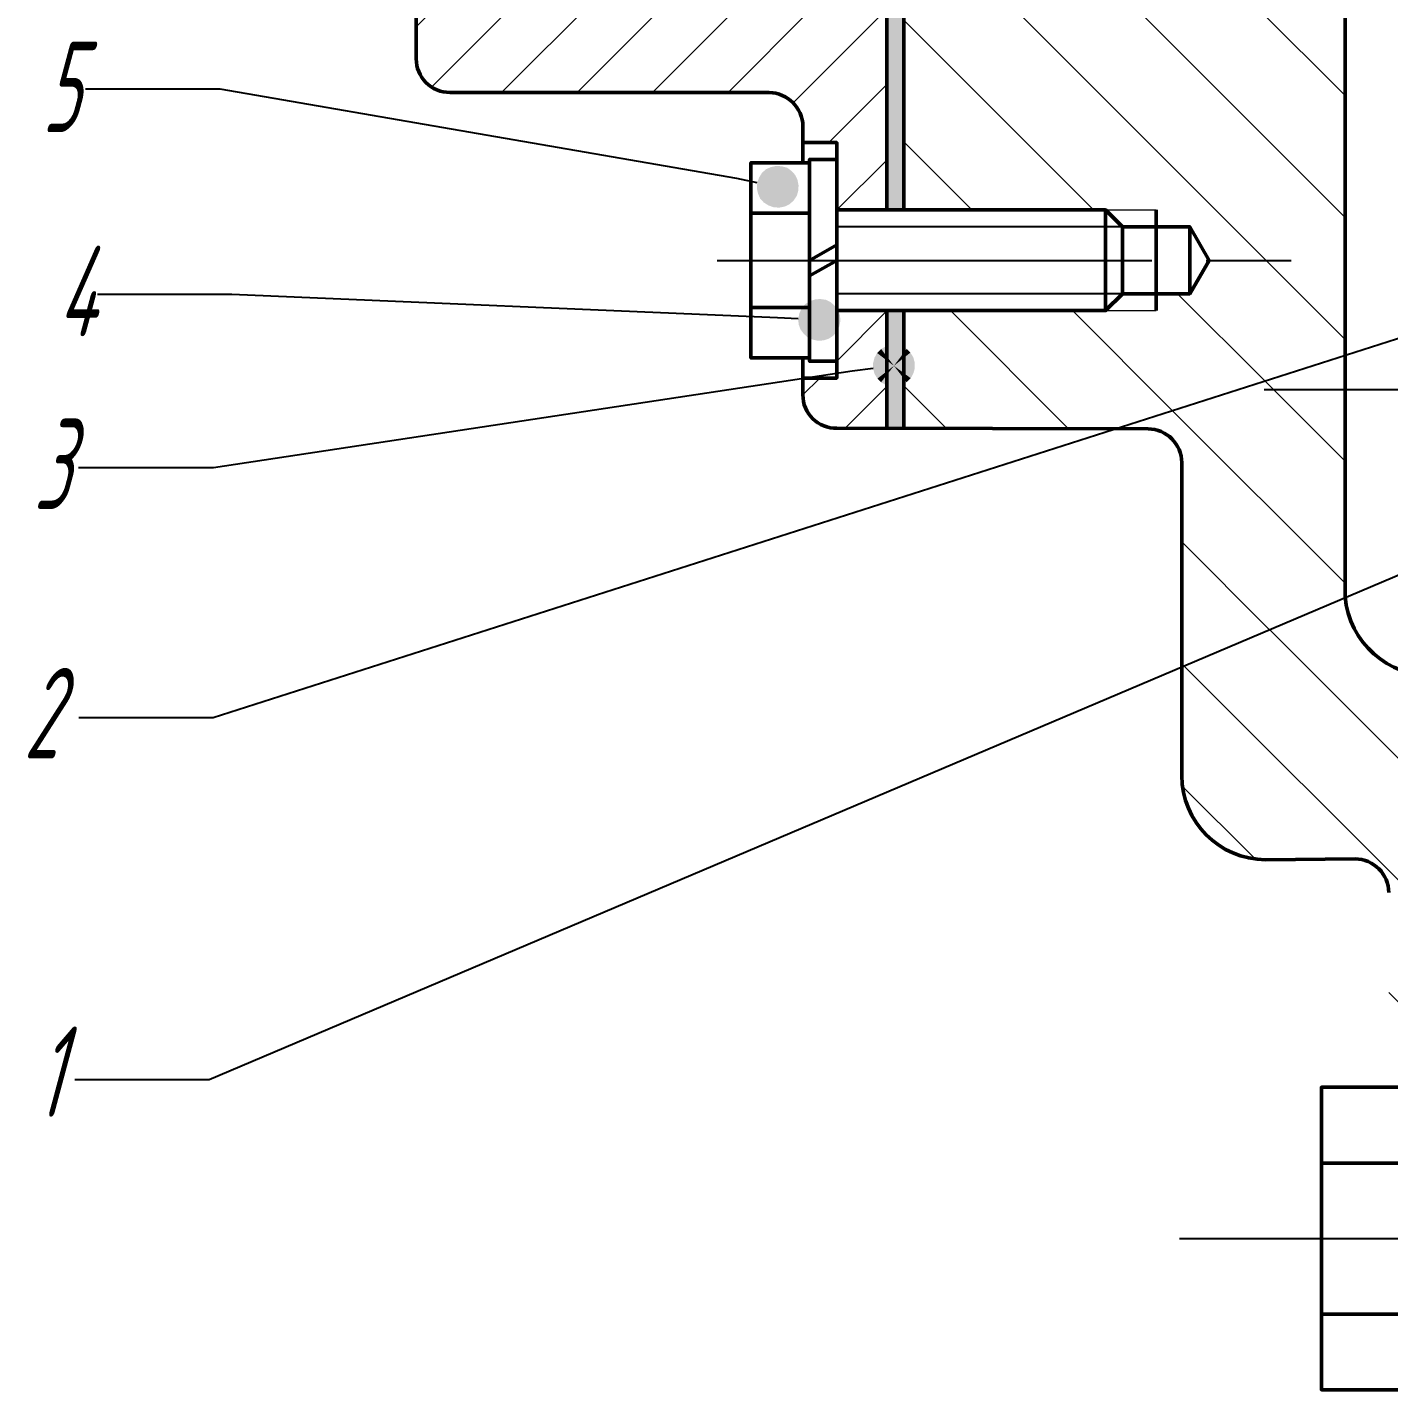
# Model space of a CAD drawing. Header units: millimetres. Extents: x 47 to 1236, y 39 to 880.
# Drawn here: x 195.5 to 270.7, y 341.4 to 416.7 of the extents above; entities that cross this region are included whole.
import ezdxf

# ---------------------------------------------------------------- set-up
doc = ezdxf.new("R2010")
doc.units = ezdxf.units.MM
doc.linetypes.add('ACAD_ISO08W100', pattern=[36, 24, -3, 6, -3])
for name, color, linetype, lineweight in [('中心线', 1, 'ACAD_ISO08W100', 35), ('剖面线', 6, 'Continuous', 35), ('尺寸', 4, 'Continuous', 25), ('粗实线', 7, 'Continuous', 50), ('细实线', 7, 'Continuous', 20)]:
    doc.layers.add(name, color=color, linetype=linetype, lineweight=lineweight)
doc.styles.add('工程字', font='gbenor.shx', dxfattribs={"width": 0.65, "oblique": 15, "height": 5, "bigfont": 'gbcbig.shx'})
pattern_1 = [(135, (-2345.19922680319, -1236.975525965615), (-3.367596045400933, -3.367596045400933), [])]
pattern_2 = [(45, (-1369.830906632021, -1140.95689378376), (-2.084541952103177, 2.084541952103177), [])]

msp = doc.modelspace()

# ---------------------------------------------------------------- hatches: boundary and pattern name
at = {"layer": '剖面线', "lineweight": 20}
h = msp.add_hatch(color=256, dxfattribs=at)
h.dxf.hatch_style = 1
h.paths.add_polyline_path([(243.0011119339838, 394.5161642995192), (243.931729671111, 394.5139472728511), (243.931729671111, 401.0168605228043), (243.0011119339838, 401.0168605228043)])
h.paths.add_polyline_path([(243.0011119339838, 406.5803361251906), (243.931729671111, 406.5803361251906), (243.931729671111, 417.7072873299633), (243.0011119339838, 417.7072873299633)])
h.paths.add_polyline_path([(248.1195094881791, 662.075366607145), (249.0501272253064, 662.075366607145), (249.0501272253064, 668.5694599466574), (248.1195094881791, 668.5694599466574)])
h = msp.add_hatch(dxfattribs=at)
h.set_pattern_fill('ANSI31', color=256, scale=0.9285)
h.set_pattern_definition(pattern_2)
edge = h.paths.add_edge_path()
edge.add_line((231.6313908847446, 417.7072873299637), (231.6313908847446, 431.6463225664877))
edge.add_line((231.6313908847446, 431.6463225664877), (228.1516897807055, 431.6463225664877))
edge.add_arc((228.0998352214433, 433.4552448095112), 1.809665321715754, 178.98418618123, 271.6419909688246)
edge.add_line((226.2904543064528, 433.4873272203683), (226.2904543064528, 437.2097981688739))
edge.add_line((226.2904543064528, 436.2791804317478), (224.8945277007629, 436.2791804317478))
edge.add_line((218.4004343612492, 437.2097981688742), (218.4004343612492, 430.7157048293616))
edge.add_line((218.4004343612492, 430.7157048293614), (224.894527700761, 430.7157048293614))
edge.add_line((224.8945277007629, 430.7157048293614), (224.8945277007629, 437.2097981688739))
edge.add_line((218.4004343612492, 436.2791804317478), (217.0045077555592, 436.2791804317478))
edge.add_line((217.0045077555592, 437.2097981688742), (217.0045077555592, 414.9356649389565))
edge.add_arc((218.8448146281321, 414.914736337277), 1.840425872348103, 179.3484408089496, 270.6515591910635)
edge.add_line((218.8657432298137, 413.0744294647036), (224.4494496525735, 413.0744294647036))
edge.add_line((224.4494496525717, 413.0744294647036), (236.507018594471, 413.0744294647036))
edge.add_line((231.6313908847446, 417.7072873299637), (243.0011119339847, 417.7072873299635))
edge.add_line((243.0011119339838, 417.7072873299633), (243.0011119339838, 406.5803361251906))
edge.add_arc((236.4376785826557, 411.1438539786361), 1.931820318933373, 2.056994413074205, 87.94300558691279)
edge.add_line((238.3682540687246, 410.3028070736966), (238.3682540687246, 411.2131939904507))
edge.add_line((240.2294895429754, 410.3028070736966), (238.3682540687228, 410.3028070736966))
edge.add_line((240.2294895429754, 406.5803361251906), (240.2294895429754, 410.3028070736964))
edge.add_line((243.0011119339838, 406.5803361251906), (240.2294895429773, 406.5803361251906))
h = msp.add_hatch(dxfattribs=at)
h.set_pattern_fill('ANSI31', color=256, scale=1.5, angle=90)
h.set_pattern_definition(pattern_1)
h.paths.add_polyline_path([(268.3098682197492, 417.7072873299637), (249.9807449624318, 417.7072873299637), (243.931729671111, 417.7072873299637), (243.931729671111, 406.5803361251906), (255.0789116962555, 406.5803361251906), (257.8707649076337, 406.5803361251906), (257.8707649076337, 405.6497183880642), (259.7320003818845, 405.6497183880642), (260.8042338616183, 403.7884829138113), (259.7320003818845, 401.9474782599307), (257.8707649076337, 401.9474782599307), (257.8707649076337, 401.0168605228043), (255.0789116962555, 401.0168605228043), (243.931729671111, 401.0168605228043), (243.931729671111, 394.5139472728511), (255.6822007875608, 394.4859539230702), (268.3098682197492, 398.5287491525955)])
h = msp.add_hatch(dxfattribs=at)
h.set_pattern_fill('ANSI31', color=256, scale=0.9285)
h.set_pattern_definition(pattern_2)
h.paths.add_polyline_path([(243.0011119339838, 394.5227671832915), (240.1227348881807, 394.5227671832915, -0.5804664422636954), (238.6464967704928, 397.2943895742985), (240.2294895429754, 397.2943895742985), (240.2294895429754, 401.0168605228043), (243.0011119339838, 401.0168605228043)])
h = msp.add_hatch(dxfattribs=at)
h.set_pattern_fill('ANSI31', color=256, scale=1.5, angle=90)
h.set_pattern_definition(pattern_1)
edge = h.paths.add_edge_path()
edge.add_line((255.6822007875608, 394.4859539230702), (268.3098682197492, 398.5287491525955))
edge.add_line((268.3098682197492, 398.5287491525955), (268.3098682197488, 385.2156292216439))
edge.add_line((268.3098682197488, 385.2156292216439), (259.289112775989, 381.3087089104147))
edge.add_line((259.289112775989, 381.3087089104147), (259.2891127759899, 392.620559693582))
edge.add_arc((257.4207258187621, 392.6134082106073), 1.868400643772207, 0.2193056363927597, 89.78069436356826)
h = msp.add_hatch(dxfattribs=at)
h.set_pattern_fill('ANSI31', color=256, scale=1.5, angle=90)
h.set_pattern_definition(pattern_1)
h.paths.add_polyline_path([(285.3593817963701, 380.846732611607), (273.2307635695302, 380.846732611607, -0.392299968140558), (268.3173257228691, 385.1390260679104), (259.289112775989, 381.3087089104147), (259.289112775989, 375.3371088182223, 0.4204634061076771), (264.0599237794095, 370.6835382397969), (268.8175618797873, 370.7229904611127, -0.4190755166383387), (270.7241444885408, 368.8621308188865), (270.724144488574, 359.5032171188157), (272.5853799628317, 359.5032171188157), (272.5853799628317, 355.3154373017467), (277.2182378280909, 355.3154373017467), (281.8510956933519, 355.3154373017467), (281.8510956933519, 371.5607860607149), (285.3593817963701, 371.5607860607149)])

# ---------------------------------------------------------------- linework, layer by layer
at = {"layer": '中心线', "lineweight": 25}
for points in [[(233.6342421016038, 403.7884829138113), (265.3359376250196, 403.7884829138113)], [(263.8388569174808, 396.6672341427472), (301.144489684028, 396.6672341427559)], [(259.1721367700975, 349.7519616993602), (309.9427177977614, 349.7519616993602)]]:
    msp.add_lwpolyline(points, dxfattribs=at)
at = {"layer": '尺寸', "lineweight": 25}
for points in [[(235.8404016171703, 408.0819707175176), (234.7078414352427, 408.3246621850737), (206.1713697084624, 413.2593886920436), (198.7288313700819, 413.2593886920436)], [(280.5574929267386, 402.4375666660517), (279.4451570337737, 402.0937537536809), (205.7882966305606, 378.5122328228333), (198.3659825811424, 378.5122328228333)], [(306.5130954145325, 401.3341697363619), (305.4412080994939, 400.8892353791757), (205.5736692002438, 358.5193500017099), (198.1513551508256, 358.5193500017099)], [(238.1080074494944, 400.5655427016532), (236.9552229786036, 400.626215568542), (206.8120433652252, 401.916223536304), (199.3897293158075, 401.916223536304)], [(242.2381660289566, 397.8282906768914), (241.0853815580663, 397.6664963651874), (205.8009753476131, 392.3254543489149), (198.3584370092326, 392.3254543489149)]]:
    msp.add_lwpolyline(points, dxfattribs=at)
at = {"layer": '尺寸', "lineweight": 0, "transparency": 33554559}
for points in [[(236.3257845522826, 408.8302694091485), (236.1033173736892, 408.6280265195182), (236.9729617990979, 407.8595035389249)], [(236.9729617990979, 407.8595035389249), (236.6089245977646, 408.9516151429266), (236.3257845522826, 408.8302694091485)], [(236.8920646432457, 409.0122880098154), (236.9729617990979, 407.8595035389249), (236.6089245977646, 408.9516151429266)], [(237.1954289776909, 408.9920637208525), (236.8920646432457, 409.0122880098154), (236.9729617990979, 407.8595035389249)], [(236.9729617990979, 407.8595035389249), (237.4987933121361, 408.9111665650005), (237.1954289776909, 408.9920637208525)], [(237.7414847796917, 408.7291479643334), (236.9729617990979, 407.8595035389249), (237.4987933121361, 408.9111665650005)], [(235.8404016171703, 408.0819707175176), (235.8201773282076, 407.7786063830727), (236.9729617990979, 407.8595035389249)], [(236.9729617990979, 407.8595035389249), (235.9415230619852, 408.3651107629996), (235.8404016171703, 408.0819707175176)], [(236.1033173736892, 408.6280265195182), (236.9729617990979, 407.8595035389249), (235.9415230619852, 408.3651107629996)], [(237.9437276693211, 408.5066807857404), (237.7414847796917, 408.7291479643334), (236.9729617990979, 407.8595035389249)], [(236.9729617990979, 407.8595035389249), (238.0650734030992, 408.2437650292213), (237.9437276693211, 408.5066807857404)], [(238.1257462699887, 407.9404006947766), (236.9729617990979, 407.8595035389249), (238.0650734030992, 408.2437650292213)], [(235.8201773282076, 407.7786063830727), (236.9729617990979, 407.8595035389249), (235.8808501950966, 407.4954663375909)], [(236.9729617990979, 407.8595035389249), (235.8808501950966, 407.4954663375909), (236.0021959288742, 407.2123262921091)], [(236.0021959288742, 407.2123262921091), (236.2044388185045, 406.9898591135159), (236.9729617990979, 407.8595035389249)], [(236.2044388185045, 406.9898591135159), (236.9729617990979, 407.8595035389249), (236.4673545750234, 406.8280648018119)], [(236.9729617990979, 407.8595035389249), (236.4673545750234, 406.8280648018119), (236.7504946205049, 406.7269433569968)], [(236.7504946205049, 406.7269433569968), (237.0538589549496, 406.7067190680343), (236.9729617990979, 407.8595035389249)], [(238.1055219810255, 407.6370363603316), (238.1257462699887, 407.9404006947766), (236.9729617990979, 407.8595035389249)], [(237.0538589549496, 406.7067190680343), (236.9729617990979, 407.8595035389249), (237.3572232893948, 406.7673919349231)], [(236.9729617990979, 407.8595035389249), (237.3572232893948, 406.7673919349231), (237.6201390459137, 406.8887376687012)], [(237.6201390459137, 406.8887376687012), (237.8426062245067, 407.090980558331), (236.9729617990979, 407.8595035389249)], [(237.8426062245067, 407.090980558331), (236.9729617990979, 407.8595035389249), (238.0246248251738, 407.3538963148496)], [(236.9729617990979, 407.8595035389249), (238.0246248251738, 407.3538963148496), (238.1055219810255, 407.6370363603316)], [(238.4922689397908, 401.3745142601722), (238.2900260501606, 401.131822792617), (239.2607919203847, 400.5048698347643)], [(239.2607919203847, 400.5048698347643), (238.734960407347, 401.5363085718766), (238.4922689397908, 401.3745142601722)], [(239.0383247417913, 401.6374300166913), (239.2607919203847, 400.5048698347643), (238.734960407347, 401.5363085718766)], [(239.3214647872737, 401.6576543056549), (239.0383247417913, 401.6374300166913), (239.2607919203847, 400.5048698347643)], [(239.2607919203847, 400.5048698347643), (239.6248291217189, 401.6172057277286), (239.3214647872737, 401.6576543056549)], [(239.9079691672005, 401.4756357049873), (239.2607919203847, 400.5048698347643), (239.6248291217189, 401.6172057277286)], [(240.1304363457934, 401.273392815358), (239.9079691672005, 401.4756357049873), (239.2607919203847, 400.5048698347643)], [(239.2607919203847, 400.5048698347643), (240.3124549464601, 401.0307013478021), (240.1304363457934, 401.273392815358)], [(239.2607919203847, 400.5048698347643), (238.168680316383, 400.8689070360977), (238.1080074494944, 400.5655427016532)], [(238.1080074494944, 400.5655427016532), (238.1282317384566, 400.262178367208), (239.2607919203847, 400.5048698347643)], [(238.1282317384566, 400.262178367208), (239.2607919203847, 400.5048698347643), (238.229353183272, 399.9790383217266)], [(238.2900260501606, 401.131822792617), (239.2607919203847, 400.5048698347643), (238.168680316383, 400.8689070360977)], [(239.2607919203847, 400.5048698347643), (238.229353183272, 399.9790383217266), (238.4113717839396, 399.7363468541703)], [(238.4113717839396, 399.7363468541703), (238.6338389625321, 399.5341039645405), (239.2607919203847, 400.5048698347643)], [(238.6338389625321, 399.5341039645405), (239.2607919203847, 400.5048698347643), (238.9169790080136, 399.4127582307626)], [(239.2607919203847, 400.5048698347643), (238.9169790080136, 399.4127582307626), (239.2001190534957, 399.3520853638738)], [(239.2001190534957, 399.3520853638738), (239.5034833879404, 399.3723096528365), (239.2607919203847, 400.5048698347643)], [(240.413576391275, 400.7475613023198), (239.2607919203847, 400.5048698347643), (240.3124549464601, 401.0307013478021)], [(240.4338006802377, 400.4441969678751), (240.413576391275, 400.7475613023198), (239.2607919203847, 400.5048698347643)], [(239.5034833879404, 399.3723096528365), (239.2607919203847, 400.5048698347643), (239.8068477223851, 399.4734310976514)], [(239.2607919203847, 400.5048698347643), (239.8068477223851, 399.4734310976514), (240.0495391899417, 399.6352254093551)], [(240.0495391899417, 399.6352254093551), (240.2517820795711, 399.8779168769115), (239.2607919203847, 400.5048698347643)], [(240.2517820795711, 399.8779168769115), (239.2607919203847, 400.5048698347643), (240.3731278133491, 400.1408326334306)], [(239.2607919203847, 400.5048698347643), (240.3731278133491, 400.1408326334306), (240.4338006802377, 400.4441969678751)], [(242.9460161426614, 399.0417480146707), (243.3909504998473, 397.9698606996326), (242.6831003861421, 398.9001779919299)], [(243.2291561881434, 399.1226451705231), (242.9460161426614, 399.0417480146707), (243.3909504998473, 397.9698606996326)], [(243.3909504998473, 397.9698606996326), (243.5325205225881, 399.1226451705231), (243.2291561881434, 399.1226451705231)], [(243.8358848570329, 399.0619723036343), (243.3909504998473, 397.9698606996326), (243.5325205225881, 399.1226451705231)], [(244.0988006135517, 398.9001779919299), (243.8358848570329, 399.0619723036343), (243.3909504998473, 397.9698606996326)], [(242.3190631848088, 398.4147950568183), (243.3909504998473, 397.9698606996326), (242.2381660289566, 398.1114307223734)], [(242.4606332075496, 398.6777108133372), (242.3190631848088, 398.4147950568183), (243.3909504998473, 397.9698606996326)], [(243.3909504998473, 397.9698606996326), (242.6831003861421, 398.9001779919299), (242.4606332075496, 398.6777108133372)], [(243.3909504998473, 397.9698606996326), (244.301043503182, 398.6979351023003), (244.0988006135517, 398.9001779919299)], [(244.4628378148859, 398.4350193457815), (243.3909504998473, 397.9698606996326), (244.301043503182, 398.6979351023003)], [(244.5437349707377, 398.1316550113363), (244.4628378148859, 398.4350193457815), (243.3909504998473, 397.9698606996326)], [(243.3909504998473, 397.9698606996326), (242.2381660289566, 398.1114307223734), (242.2381660289566, 397.8282906768914)], [(242.2381660289566, 397.8282906768914), (242.3190631848088, 397.5249263424466), (243.3909504998473, 397.9698606996326)], [(242.3190631848088, 397.5249263424466), (243.3909504998473, 397.9698606996326), (242.4808574965123, 397.262010585928)], [(243.3909504998473, 397.9698606996326), (242.4808574965123, 397.262010585928), (242.6831003861421, 397.0597676962977)], [(242.6831003861421, 397.0597676962977), (242.9662404316246, 396.8979733845938), (243.3909504998473, 397.9698606996326)], [(242.9662404316246, 396.8979733845938), (243.3909504998473, 397.9698606996326), (243.2493804771066, 396.8373005177045)], [(243.3909504998473, 397.9698606996326), (243.2493804771066, 396.8373005177045), (243.5527448115517, 396.8373005177045)], [(243.3909504998473, 397.9698606996326), (244.5437349707377, 397.8282906768914), (244.5437349707377, 398.1316550113363)], [(243.5527448115517, 396.8373005177045), (243.8358848570329, 396.918197673557), (243.3909504998473, 397.9698606996326)], [(243.8358848570329, 396.918197673557), (243.3909504998473, 397.9698606996326), (244.0988006135517, 397.0597676962977)], [(243.3909504998473, 397.9698606996326), (244.0988006135517, 397.0597676962977), (244.3212677921447, 397.2822348748909)], [(244.3212677921447, 397.2822348748909), (244.4628378148859, 397.5451506314098), (243.3909504998473, 397.9698606996326)], [(244.4628378148859, 397.5451506314098), (243.3909504998473, 397.9698606996326), (244.5437349707377, 397.8282906768914)]]:
    msp.add_solid(points, dxfattribs=at)
at = {"layer": '粗实线', "lineweight": 50}
for p, q in [((268.3098682197492, 417.7072873299637), (268.3098682197492, 385.2156292216418)), ((259.7320003818845, 405.6497183880642), (259.7320003818845, 401.9474782599307))]:
    msp.add_line(p, q, dxfattribs=at)
for points in [[(217.0045077555592, 437.2097981688742), (217.0045077555592, 437.2097981688742), (217.0045077555592, 414.9356649389563)], [(243.931729671111, 406.5803361251906), (243.931729671111, 417.7072873299633), (243.0011119339838, 417.7072873299633), (243.0011119339838, 406.5803361251906)], [(218.8657432298137, 413.0744294647036), (224.4494496525717, 413.0744294647036), (236.5070185944701, 413.0744294647036)], [(238.3682540687246, 409.1901119532192), (238.3682540687246, 411.2131939904505)], [(238.3682540687246, 396.363771837172), (238.3682540687246, 398.4070846947757), (238.3682540687246, 397.2943895742985), (240.2294895429754, 397.2943895742985), (240.2294895429754, 410.3028070736966), (238.3682540687246, 410.3028070736966)], [(238.7324088354258, 398.4070846947757), (235.4954775758547, 398.4070846947757), (235.4954775758547, 409.1901119532192), (238.7324088354258, 409.1901119532192)], [(235.4954775758547, 409.1901119532192), (235.4954775758547, 406.3982587418398), (238.7324088354258, 406.3982587418398)], [(240.2294895429754, 398.2250073114249), (238.7324088354258, 398.2250073114249), (238.7324088354258, 409.37218933657), (240.2294895429754, 409.37218933657)], [(238.7324088354258, 408.4415715994435), (238.7324088354258, 403.0601733804081)], [(240.2294895429754, 405.6497183880642), (240.2294895429754, 408.4415715994435), (240.2294895429754, 402.8780959970572)], [(255.0789116962555, 406.5803361251906), (240.2294895429754, 406.5803361251906)], [(257.8707649076337, 401.0168605228043), (257.8707649076337, 406.5803361251906)], [(256.0095294333828, 401.9474782599307), (259.7320003818845, 401.9474782599307), (260.8042338616183, 403.7884829138113), (259.7320003818845, 405.6497183880642), (256.0095294333828, 405.6497183880642)], [(238.7324088354258, 403.7884829138113), (240.2294895429754, 404.6584081898209)], [(238.7324088354258, 402.938788458174), (240.2294895429754, 403.7884829138113)], [(235.4954775758547, 401.1989379061552), (238.7324088354258, 401.1989379061552)], [(240.2294895429754, 401.0168605228043), (255.0789116962555, 401.0168605228043)], [(243.0011119339838, 401.0168605228043), (243.0011119339838, 394.5227671832915)], [(243.931729671111, 401.0168605228043), (243.931729671111, 394.5227671832915)], [(257.4278773017363, 394.4817951678353), (240.2294895429754, 394.5227671832915)], [(259.289112775989, 392.620559693582), (259.289112775989, 375.3371088182023)], [(263.9219706412123, 370.6823942776828), (268.8628843662664, 370.723366293139)], [(272.5853799628317, 355.3154373017467), (277.2182378280909, 355.3154373017467), (277.2182378280909, 344.1884860969737), (272.5853799628317, 344.1884860969737), (272.5853799628317, 349.7519616993602), (272.5853799628317, 341.3966328855947), (267.0016735400718, 341.3966328855947), (267.0016735400718, 358.1072905131261), (272.5853799628317, 358.1072905131261), (272.5853799628317, 353.9195106960572), (267.0016735400718, 353.9195106960572)], [(272.5853799628317, 341.3966328855947), (272.5853799628317, 345.5641818822912), (267.0016735400718, 345.5641818822912)]]:
    msp.add_lwpolyline(points, dxfattribs=at)
msp.add_lwpolyline([(256.0095294333828, 403.7884829138113), (256.0095294333828, 401.9474782599307), (255.0789116962555, 401.0168605228043), (255.0789116962555, 406.5803361251906), (256.0095294333828, 405.6497183880642)], close=True, dxfattribs=at)
for centre, radius, start, end in [((218.8448146281321, 414.914736337277), 1.840425872348103, 179.3484408089497, 270.6515591910635), ((236.4376785826557, 411.1438539786361), 1.931820318933373, 2.056994413073724, 87.94300558688676), ((240.1761122155772, 396.3301499244606), 1.808170764102823, 178.9345559819672, 271.6916211680841), ((257.4207258187621, 392.6134082106073), 1.868400643772207, 0.219305636392658, 89.78069436356826), ((273.0884169015776, 385.6421679651992), 4.79754758229244, 185.1007688659884, 271.7002562886852), ((263.9522838449684, 375.3454743230945), 4.663178572630333, 180.1027855226779, 269.6275435641017), ((268.8557153209476, 368.8549370304445), 1.868443016231505, 0.2205979691051055, 89.78016197405233)]:
    msp.add_arc(centre, radius, start, end, dxfattribs=at)
at = {"layer": '细实线', "lineweight": 20}
for p, q in [((255.0789116962555, 406.5803361251906), (257.8707649076337, 406.5803361251906)), ((255.0789116962555, 401.0168605228043), (257.8707649076337, 401.0168605228043))]:
    msp.add_line(p, q, dxfattribs=at)
at = {"layer": '细实线', "lineweight": 25}
for points in [[(256.0095294333828, 405.6497183880642), (240.2294895429754, 405.6497183880642)], [(256.0095294333828, 401.9474782599307), (240.2294895429754, 401.9474782599307)]]:
    msp.add_lwpolyline(points, dxfattribs=at)

# ---------------------------------------------------------------- texts
at = {"layer": '尺寸', "lineweight": 20, "char_height": 5, "attachment_point": 1, "style": '工程字'}
for s, insert in [('5', (196.3301951349995, 415.8821865368213)), ('4', (197.1681963286183, 404.5934682600205)), ('3', (195.8642369249837, 395.0423356020906)), ('2', (195.3186442308497, 381.2774826554846)), ('1', (195.9720409521333, 361.4674947798217))]:
    msp.add_mtext_dynamic_manual_height_columns(s, width=11.14604398659685, gutter_width=12.5, heights=[0], dxfattribs=dict(at, insert=insert))

doc.saveas('drawing.dxf')
